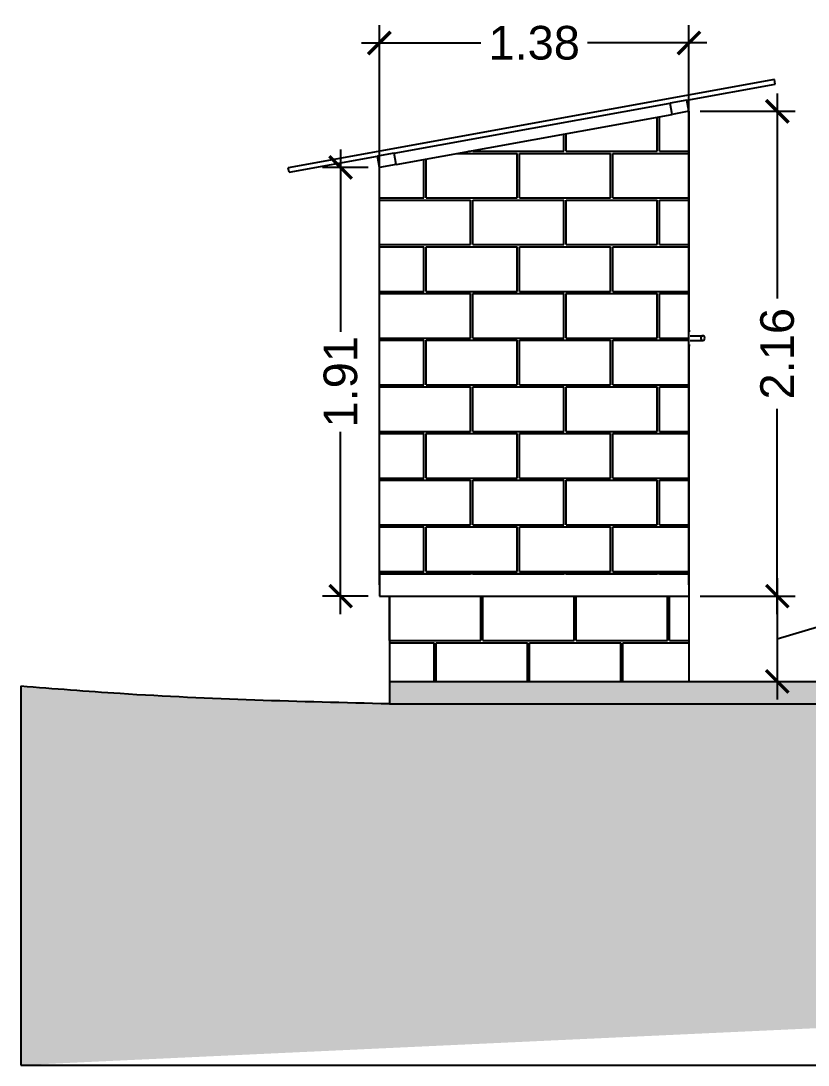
# Model space of a CAD drawing. Header units: metres. Extents: x 258817 to 259192, y 1878716 to 1878911.
# Drawn here: x 258996.426 to 258999.935, y 1878808.003 to 1878812.655 of the extents above; entities that cross this region are included whole.
import ezdxf

# ---------------------------------------------------------------- set-up
doc = ezdxf.new("R2010")
doc.units = ezdxf.units.M
doc.header["$MEASUREMENT"] = 0
doc.layers.add('Vistas', color=7, linetype='Continuous')
doc.styles.get("Standard").update_dxf_attribs({"font": 'arial.ttf'})
doc.dimstyles.new('JPcotas75', dxfattribs={"dimtxt": 0.15, "dimasz": 0.1, "dimexe": 0.08, "dimexo": 0.05, "dimgap": 0.05, "dimtad": 0, "dimzin": 1, "dimdsep": 46, "dimtxsty": 'Standard', "dimblk": 'ARCHTICK', "dimcen": 2.5, "dimdle": 0.08, "dimclrd": 1, "dimclre": 1, "dimclrt": 2, "dimadec": 0, "dimazin": 0, "dimtfac": 1, "dimtmove": 1, "dimatfit": 2, "dimfxl": 1.25, "dimarcsym": 0})

# ---------------------------------------------------------------- blocks, each defined once
blk = doc.blocks.new('_ArchTick')
at = {"color": 0, "linetype": 'ByBlock', "const_width": 0.15}
blk.add_lwpolyline([(-0.5, -0.5), (0.5, 0.5)], dxfattribs=at)
blk = doc.blocks.new('*D428')
at = {"layer": 'Defpoints', "color": 0, "transparency": 16777216}
for p in [(258999.4036, 1878812.2523), (258999.7973, 1878812.2523), (258999.4036, 1878810.0923)]:
    blk.add_point(p, dxfattribs=at)
at = {"layer": 'Vistas', "color": 1, "lineweight": -2, "transparency": 16777216}
for p, q in [((258999.7973, 1878812.3323), (258999.7973, 1878811.4184)), ((258999.4536, 1878812.2523), (258999.8773, 1878812.2523)), ((258999.7973, 1878810.0123), (258999.7973, 1878810.9263)), ((258999.4536, 1878810.0923), (258999.8773, 1878810.0923))]:
    blk.add_line(p, q, dxfattribs=at)
at = {"layer": 'Vistas', "color": 1, "lineweight": -2, "transparency": 16777216, "xscale": 0.1, "yscale": 0.1, "zscale": 0.1}
for p, rotation in [((258999.7973, 1878812.2523), 90), ((258999.7973, 1878810.0923), 270)]:
    blk.add_blockref('_ArchTick', p, dxfattribs=dict(at, rotation=rotation))
at = {"layer": 'Vistas', "color": 2, "transparency": 16777216, "insert": (258999.7973, 1878811.1723), "char_height": 0.15, "attachment_point": 5, "rotation": 90}
blk.add_mtext('2.16', dxfattribs=at)
blk = doc.blocks.new('*D429')
at = {"layer": 'Defpoints', "color": 0, "transparency": 16777216}
for p in [(258997.8508, 1878812.0023), (258998.0236, 1878812.0023), (258998.0236, 1878810.0923)]:
    blk.add_point(p, dxfattribs=at)
at = {"layer": 'Vistas', "color": 1, "lineweight": -2, "transparency": 16777216}
for p, q in [((258997.8508, 1878812.0823), (258997.8508, 1878811.2706)), ((258997.9736, 1878812.0023), (258997.7708, 1878812.0023)), ((258997.8508, 1878810.0123), (258997.8508, 1878810.824)), ((258997.9736, 1878810.0923), (258997.7708, 1878810.0923))]:
    blk.add_line(p, q, dxfattribs=at)
at = {"layer": 'Vistas', "color": 1, "lineweight": -2, "transparency": 16777216, "xscale": 0.1, "yscale": 0.1, "zscale": 0.1}
for p, rotation in [((258997.8508, 1878812.0023), 90), ((258997.8508, 1878810.0923), 270)]:
    blk.add_blockref('_ArchTick', p, dxfattribs=dict(at, rotation=rotation))
at = {"layer": 'Vistas', "color": 2, "transparency": 16777216, "insert": (258997.8508, 1878811.0473), "char_height": 0.15, "attachment_point": 5, "rotation": 90}
blk.add_mtext('1.91', dxfattribs=at)
blk = doc.blocks.new('*D430')
at = {"layer": 'Defpoints', "color": 0, "transparency": 16777216}
for p in [(258999.4036, 1878812.5567), (258998.0236, 1878810.0923), (258999.4036, 1878810.0923)]:
    blk.add_point(p, dxfattribs=at)
at = {"layer": 'Vistas', "color": 1, "lineweight": -2, "transparency": 16777216}
for p, q in [((258998.0236, 1878810.1423), (258998.0236, 1878812.6367)), ((258999.4036, 1878810.1423), (258999.4036, 1878812.6367)), ((258997.9436, 1878812.5567), (258998.4757, 1878812.5567)), ((258999.4836, 1878812.5567), (258998.9515, 1878812.5567))]:
    blk.add_line(p, q, dxfattribs=at)
at = {"layer": 'Vistas', "color": 1, "lineweight": -2, "transparency": 16777216, "xscale": 0.1, "yscale": 0.1, "zscale": 0.1, "rotation": 180}
blk.add_blockref('_ArchTick', (258998.0236, 1878812.5567), dxfattribs=at)
at = {"layer": 'Vistas', "color": 1, "lineweight": -2, "transparency": 16777216, "xscale": 0.1, "yscale": 0.1, "zscale": 0.1}
blk.add_blockref('_ArchTick', (258999.4036, 1878812.5567), dxfattribs=at)
at = {"layer": 'Vistas', "color": 2, "transparency": 16777216, "insert": (258998.7136, 1878812.5567), "char_height": 0.15, "attachment_point": 5}
blk.add_mtext('1.38', dxfattribs=at)
blk = doc.blocks.new('*D431')
at = {"layer": 'Defpoints', "color": 0, "transparency": 16777216}
for p in [(258999.4036, 1878810.0923), (258999.4036, 1878809.7123), (258999.7973, 1878809.7123)]:
    blk.add_point(p, dxfattribs=at)
at = {"layer": 'Vistas', "color": 1, "lineweight": -2, "transparency": 16777216}
for p, q in [((258999.7973, 1878810.1723), (258999.7973, 1878809.6323)), ((259000.1822, 1878810.0178), (259000.1822, 1878810.1178)), ((258999.4536, 1878810.0923), (258999.8773, 1878810.0923)), ((258999.7973, 1878809.9023), (259000.1822, 1878810.0178)), ((258999.4536, 1878809.7123), (258999.8773, 1878809.7123))]:
    blk.add_line(p, q, dxfattribs=at)
at = {"layer": 'Vistas', "color": 1, "lineweight": -2, "transparency": 16777216, "xscale": 0.1, "yscale": 0.1, "zscale": 0.1}
for p, rotation in [((258999.7973, 1878810.0923), 90), ((258999.7973, 1878809.7123), 270)]:
    blk.add_blockref('_ArchTick', p, dxfattribs=dict(at, rotation=rotation))
at = {"layer": 'Vistas', "color": 2, "transparency": 16777216, "insert": (259000.1822, 1878810.3628), "char_height": 0.15, "attachment_point": 5, "rotation": 90}
blk.add_mtext('0.38', dxfattribs=at)

msp = doc.modelspace()

# ---------------------------------------------------------------- hatches: boundary and pattern name
at = {"layer": 'Vistas'}
h = msp.add_hatch(dxfattribs=at)
h.set_pattern_fill('AR-B816C', color=256, scale=0.026)
h.set_pattern_definition([(0, (258998.02363, 1878810.19231), (0.208, 0.208), [0.40625, -0.00975]), (0, (258997.81563, 1878810.20206), (0.208, 0.208), [0.40625, -0.00975]), (90, (258998.02363, 1878810.19231), (-0.208, 0.208), [-0.21775, 0.19825]), (90, (258998.01388, 1878810.19231), (-0.208, 0.208), [-0.21775, 0.19825])])
h.paths.add_polyline_path([(258999.40363, 1878811.20981), (258999.40363, 1878811.27046), (258999.40363, 1878811.27371), (258999.40363, 1878811.27481), (258999.40363, 1878812.25231), (258999.32866, 1878812.23873), (258998.09861, 1878812.0159), (258998.02363, 1878812.00231), (258998.02363, 1878810.19231), (258999.40363, 1878810.19231)])
h = msp.add_hatch(dxfattribs=at)
h.set_pattern_fill('AR-B816C', color=256, scale=0.026)
h.set_pattern_definition([(0, (258998.06868, 1878810.09231), (0.208, 0.208), [0.40625, -0.00975]), (0, (258997.86068, 1878810.10206), (0.208, 0.208), [0.40625, -0.00975]), (90, (258998.06868, 1878810.09231), (-0.208, 0.208), [-0.21775, 0.19825]), (90, (258998.05893, 1878810.09231), (-0.208, 0.208), [-0.21775, 0.19825])])
h.paths.add_polyline_path([(258999.40363, 1878810.09231), (258998.06868, 1878810.09231), (258998.06868, 1878809.71231), (258999.40363, 1878809.71231)])
h = msp.add_hatch(dxfattribs=at)
h.set_pattern_fill('EARTH', color=256)
edge = h.paths.add_edge_path()
edge.add_spline(control_points=[(258998.06868, 1878809.61231), (258997.66819, 1878809.62228), (258997.11979, 1878809.63593), (258996.57307, 1878809.67928), (258996.42562, 1878809.69098)], knot_values=[0, 0, 0, 0, 1.2014582, 1.6451542, 1.6451542, 1.6451542, 1.6451542], degree=3, periodic=0)
edge.add_spline(control_points=[(258998.06868, 1878809.61231), (258998.717, 1878809.61231), (258999.36532, 1878809.61231), (259000.01363, 1878809.61231), (259000.49728, 1878809.61704), (259001.07848, 1878809.62272), (259002.67619, 1878809.78866), (259003.89957, 1878809.44351), (259005.65732, 1878809.62557), (259014.74533, 1878809.53346), (259023.73748, 1878809.59938), (259032.12381, 1878809.61244), (259032.19555, 1878809.61187), (259032.29164, 1878809.61421), (259032.42901, 1878809.62817), (259032.62013, 1878809.64377), (259032.7726, 1878809.70817), (259033.01737, 1878809.70345), (259033.43023, 1878809.7015), (259033.82259, 1878809.73392), (259034.06379, 1878809.75385)], knot_values=[0, 0, 0, 0, 1, 1, 1, 2.4498074, 2.7422815, 5.8138454, 6.1063195, 8.038155, 33.038155, 33.1170765, 33.1968501, 33.2533997, 33.4052856, 33.6111334, 33.8267712, 33.8877775, 34.3422812, 35.0674593, 35.0674593, 35.0674593, 35.0674593], weights=[1, 1, 1, 1, 1, 1, 1, 1, 1, 1, 1, 1, 1, 1, 1, 1, 1, 1, 1, 1, 1], degree=3, periodic=0)
edge.add_line((259034.11389, 1878808.00319), (259034.11389, 1878809.75174))
edge.add_line((258996.42562, 1878808.00319), (259034.11389, 1878808.00319))
edge.add_line((258996.42562, 1878809.69098), (258996.42562, 1878808.00319))
h = msp.add_hatch(color=256, dxfattribs=at)
h.dxf.hatch_style = 1
h.paths.add_polyline_path([(259000.01363, 1878809.71231), (258998.06868, 1878809.71231), (258998.06868, 1878809.61231), (259000.01363, 1878809.61231)])
h.paths.add_polyline_path([(259009.1046, 1878809.71231), (259007.0446, 1878809.71231), (259007.0446, 1878809.61231), (259009.1046, 1878809.61231)])
h.paths.add_polyline_path([(259010.0046, 1878809.71231), (259009.1046, 1878809.71231), (259009.1046, 1878809.61231), (259010.0046, 1878809.61231)])
h.paths.add_polyline_path([(259011.9146, 1878809.71231), (259010.0046, 1878809.71231), (259010.0046, 1878809.61231), (259011.9146, 1878809.61231)])
h.paths.add_polyline_path([(259032.0446, 1878809.71231), (259011.9146, 1878809.71231), (259011.9146, 1878809.61231), (259032.0446, 1878809.61231)])

# ---------------------------------------------------------------- linework, layer by layer
for p, q in [((258999.78461, 1878812.39328), (258997.61742, 1878812.00068)), ((258999.78817, 1878812.3736), (258999.78461, 1878812.39328)), ((258999.39458, 1878812.3023), (258999.78817, 1878812.3736)), ((258998.08956, 1878812.06588), (258999.3196, 1878812.28872)), ((258999.39458, 1878812.3023), (258999.3196, 1878812.28872)), ((258999.32866, 1878812.23873), (258999.3196, 1878812.28872)), ((258999.40363, 1878812.25231), (258999.39458, 1878812.3023)), ((258999.40363, 1878812.25231), (258999.32866, 1878812.23873)), ((258999.40363, 1878812.25231), (258999.40363, 1878811.27481)), ((258998.09861, 1878812.0159), (258999.32866, 1878812.23873)), ((258998.08956, 1878812.06588), (258998.01458, 1878812.0523)), ((258998.09861, 1878812.0159), (258998.08956, 1878812.06588)), ((258997.62099, 1878811.981), (258998.01458, 1878812.0523)), ((258998.02363, 1878812.00231), (258998.01458, 1878812.0523)), ((258998.09861, 1878812.0159), (258998.02363, 1878812.00231)), ((258997.62099, 1878811.981), (258997.61742, 1878812.00068)), ((258998.02363, 1878810.19231), (258998.02363, 1878812.00231)), ((258999.40363, 1878811.27481), (258999.40919, 1878811.27481)), ((258999.40363, 1878811.27371), (258999.40363, 1878811.27481)), ((258999.40363, 1878811.27046), (258999.40363, 1878811.27371)), ((258999.40363, 1878811.21417), (258999.40363, 1878811.27046)), ((258999.40919, 1878811.25271), (258999.46475, 1878811.25271)), ((258999.40919, 1878811.23191), (258999.46475, 1878811.23191)), ((258999.45705, 1878811.24751), (258999.45586, 1878811.24231)), ((258999.45586, 1878811.24231), (258999.45705, 1878811.23711)), ((258999.45732, 1878811.24783), (258999.45705, 1878811.24751)), ((258999.45705, 1878811.23711), (258999.45732, 1878811.23679)), ((258999.45951, 1878811.25039), (258999.45732, 1878811.24783)), ((258999.45732, 1878811.23679), (258999.45951, 1878811.23424)), ((258999.4603, 1878811.25132), (258999.45951, 1878811.25039)), ((258999.45951, 1878811.23424), (258999.4603, 1878811.23331)), ((258999.46475, 1878811.25271), (258999.4603, 1878811.25132)), ((258999.4603, 1878811.23331), (258999.46475, 1878811.23191)), ((258999.46919, 1878811.25132), (258999.46475, 1878811.25271)), ((258999.46475, 1878811.23191), (258999.46919, 1878811.23331)), ((258999.47244, 1878811.24751), (258999.46919, 1878811.25132)), ((258999.46919, 1878811.23331), (258999.47244, 1878811.23711)), ((258999.47363, 1878811.24231), (258999.47244, 1878811.24751)), ((258999.47244, 1878811.23711), (258999.47363, 1878811.24231)), ((258999.40363, 1878811.21092), (258999.40363, 1878811.21417)), ((258999.40363, 1878811.20981), (258999.40363, 1878811.21092)), ((258999.40363, 1878811.20981), (258999.40919, 1878811.20981)), ((258999.40363, 1878811.20981), (258999.40363, 1878809.71231)), ((258998.02363, 1878810.19231), (258998.02363, 1878810.09231)), ((258999.40363, 1878810.19231), (258998.02363, 1878810.19231)), ((258998.02363, 1878810.09231), (258999.40363, 1878810.09231)), ((258998.06868, 1878810.09231), (258998.06868, 1878809.71231)), ((258996.42562, 1878809.69098), (258996.42562, 1878808.00319)), ((258998.06868, 1878809.71231), (258998.06868, 1878809.61231)), ((258998.06868, 1878809.71231), (259000.01363, 1878809.71231)), ((258998.06868, 1878809.61231), (259000.01363, 1878809.61231)), ((258996.42562, 1878808.00319), (259034.11389, 1878808.00319))]:
    msp.add_line(p, q, dxfattribs=at)
msp.add_open_spline([(258998.06868, 1878809.61231), (258998.717, 1878809.61231), (258999.36532, 1878809.61231), (259000.01363, 1878809.61231), (259000.49728, 1878809.61704), (259001.07848, 1878809.62272), (259002.67619, 1878809.78866), (259003.89957, 1878809.44351), (259005.65732, 1878809.62557), (259014.74533, 1878809.53346), (259023.73748, 1878809.59938), (259032.12381, 1878809.61244), (259032.19555, 1878809.61187), (259032.29164, 1878809.61421), (259032.42901, 1878809.62817), (259032.62013, 1878809.64377), (259032.7726, 1878809.70817), (259033.01737, 1878809.70345), (259033.43023, 1878809.7015), (259033.82259, 1878809.73392), (259034.06379, 1878809.75385)], degree=3, knots=[0, 0, 0, 0, 1, 1, 1, 2.4498074, 2.7422815, 5.8138454, 6.1063195, 8.038155, 33.038155, 33.1170765, 33.1968501, 33.2533997, 33.4052856, 33.6111334, 33.8267712, 33.8877775, 34.3422812, 35.0674593, 35.0674593, 35.0674593, 35.0674593], dxfattribs=at)
msp.add_spline([(258998.06868, 1878809.61231), (258996.86809, 1878809.65806), (258996.42562, 1878809.69098)], degree=3, dxfattribs=at)

# ---------------------------------------------------------------- dimensions: what is measured, and where the dimension line sits
dim = msp.add_linear_dim(base=(258999.40363, 1878812.55666), p1=(258998.02363, 1878810.09231), p2=(258999.40363, 1878810.09231), dimstyle='JPcotas75', dxfattribs=at)
dim.commit()
dim.dimension.update_dxf_attribs({"geometry": '*D430', "text_midpoint": (258998.71363, 1878812.55666)})
for base, p1, p2, picture, middle in [((258999.79727, 1878812.25231), (258999.40363, 1878810.09231), (258999.40363, 1878812.25231), '*D428', (258999.79727, 1878811.17231)), ((258997.85077, 1878812.00231), (258998.02363, 1878810.09231), (258998.02363, 1878812.00231), '*D429', (258997.85077, 1878811.04731)), ((258999.79727, 1878809.71231), (258999.40363, 1878810.09231), (258999.40363, 1878809.71231), '*D431', (259000.18218, 1878810.16779))]:
    dim = msp.add_linear_dim(base=base, p1=p1, p2=p2, angle=90, dimstyle='JPcotas75', dxfattribs=at)
    dim.commit()
    dim.dimension.update_dxf_attribs({"geometry": picture, "text_midpoint": middle})

doc.saveas('drawing.dxf')
